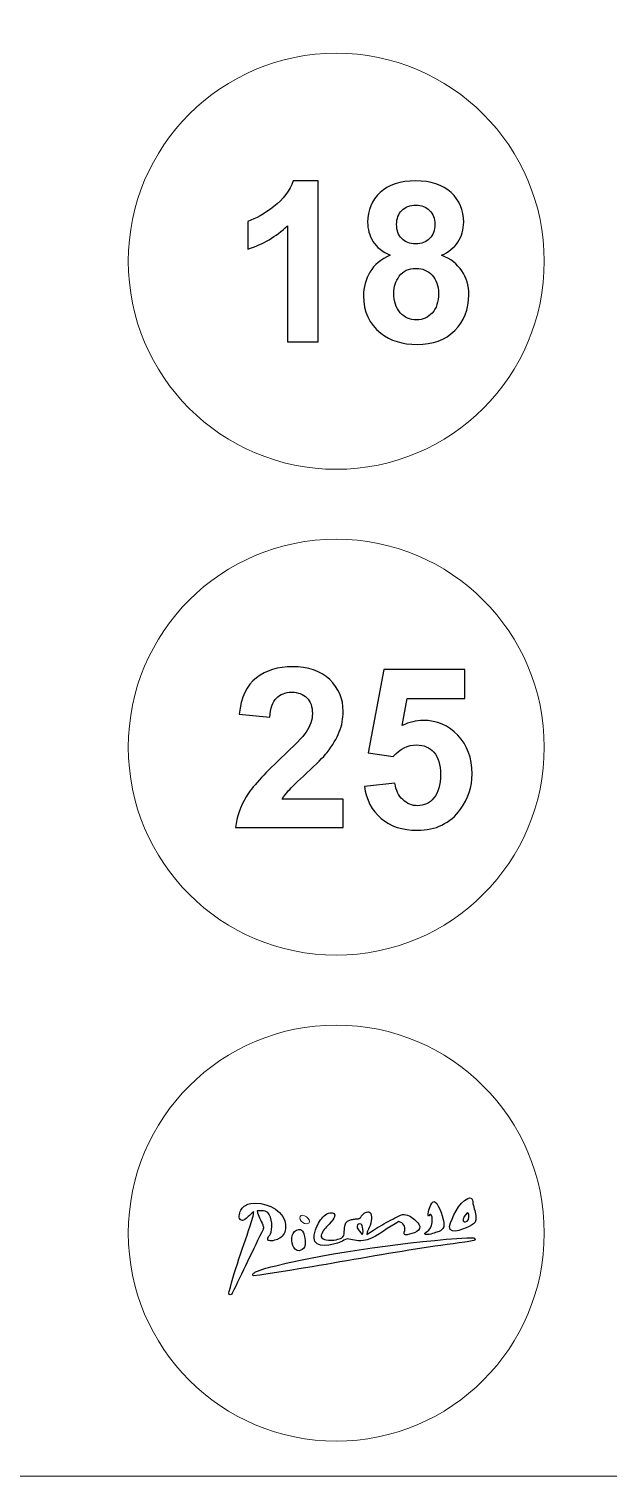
# Model space of a CAD drawing. Header units: millimetres. Extents: x -676 to 660, y -238 to 366.
# Drawn here: x 521.7 to 558.3, y 10.6 to 102.2 of the extents above; entities that cross this region are included whole.
import ezdxf

# ---------------------------------------------------------------- set-up
doc = ezdxf.new("R2010")
doc.units = ezdxf.units.MM
doc.header["$MEASUREMENT"] = 0
doc.layers.add('layer 1', color=7, linetype='Continuous')

msp = doc.modelspace()

# ---------------------------------------------------------------- linework, layer by layer
at = {"layer": 'layer 1', "color": 250, "lineweight": 20}
for points, knots in [([(221.6275, 164.398), (221.6275, 164.398), (457.0516, 164.398), (457.0516, 164.398), (457.0516, 164.398), (457.0516, 164.398), (659.621, 164.398), (659.621, 164.398), (659.621, 164.398), (659.621, 164.398), (659.621, 10.6382), (659.621, 10.6382), (659.621, 10.6382), (659.621, 10.6382), (457.0516, 10.6382), (457.0516, 10.6382), (457.0516, 10.6382), (457.0516, 10.6382), (221.6275, 10.6382), (221.6275, 10.6382), (221.6275, 10.6382), (221.6275, 10.6382), (221.6275, 164.398), (221.6275, 164.398)], [0, 0, 0, 0, 0.1428571, 0.1428571, 0.1428571, 0.1428571, 0.2857143, 0.2857143, 0.2857143, 0.2857143, 0.4285714, 0.4285714, 0.4285714, 0.4285714, 0.5714286, 0.5714286, 0.5714286, 0.5714286, 0.7142857, 0.7142857, 0.7142857, 0.7142857, 1, 1, 1, 1]), ([(541.1314, 100.6831), (548.4022, 100.6831), (554.2965, 94.7888), (554.2965, 87.518), (554.2965, 87.518), (554.2965, 80.2472), (548.4022, 74.3529), (541.1314, 74.3529), (541.1314, 74.3529), (533.8606, 74.3529), (527.9663, 80.2472), (527.9663, 87.518), (527.9663, 87.518), (527.9663, 94.7888), (533.8606, 100.6831), (541.1314, 100.6831)], [0, 0, 0, 0, 0.2, 0.2, 0.2, 0.2, 0.4, 0.4, 0.4, 0.4, 0.6, 0.6, 0.6, 0.6, 1, 1, 1, 1]), ([(541.1314, 69.9311), (548.4022, 69.9311), (554.2965, 64.0368), (554.2965, 56.766), (554.2965, 56.766), (554.2965, 49.4952), (548.4022, 43.6009), (541.1314, 43.6009), (541.1314, 43.6009), (533.8606, 43.6009), (527.9663, 49.4952), (527.9663, 56.766), (527.9663, 56.766), (527.9663, 64.0368), (533.8606, 69.9311), (541.1314, 69.9311)], [0, 0, 0, 0, 0.2, 0.2, 0.2, 0.2, 0.4, 0.4, 0.4, 0.4, 0.6, 0.6, 0.6, 0.6, 1, 1, 1, 1]), ([(541.1314, 39.1791), (548.4022, 39.1791), (554.2965, 33.2848), (554.2965, 26.014), (554.2965, 26.014), (554.2965, 18.7432), (548.4022, 12.8489), (541.1314, 12.8489), (541.1314, 12.8489), (533.8606, 12.8489), (527.9663, 18.7432), (527.9663, 26.014), (527.9663, 26.014), (527.9663, 33.2848), (533.8606, 39.1791), (541.1314, 39.1791)], [0, 0, 0, 0, 0.2, 0.2, 0.2, 0.2, 0.4, 0.4, 0.4, 0.4, 0.6, 0.6, 0.6, 0.6, 1, 1, 1, 1]), ([(539.1268, 27.1169), (539.2949, 27.0542), (539.4312, 26.892), (539.4312, 26.7546), (539.4312, 26.7546), (539.4312, 26.6172), (539.2949, 26.5566), (539.1268, 26.6193), (539.1268, 26.6193), (538.9587, 26.682), (538.8225, 26.8442), (538.8225, 26.9816), (538.8225, 26.9816), (538.8225, 27.119), (538.9587, 27.1796), (539.1268, 27.1169)], [0, 0, 0, 0, 0.2, 0.2, 0.2, 0.2, 0.4, 0.4, 0.4, 0.4, 0.6, 0.6, 0.6, 0.6, 1, 1, 1, 1])]:
    msp.add_open_spline(points, degree=3, knots=knots, dxfattribs=at)
at = {"layer": 'layer 1', "color": 250}
for points, knots in [([(539.9799, 82.429), (539.9799, 82.429), (538.0378, 82.429), (538.0378, 82.429), (538.0378, 82.429), (538.0378, 82.429), (538.0378, 89.7515), (538.0378, 89.7515), (538.0378, 89.7515), (537.3275, 89.086), (536.4921, 88.5952), (535.5293, 88.279), (535.5293, 88.279), (535.5293, 88.279), (535.5293, 90.0418), (535.5293, 90.0418), (535.5293, 90.0418), (536.0343, 90.207), (536.5865, 90.5208), (537.1812, 90.9833), (537.1812, 90.9833), (537.7759, 91.4482), (538.1841, 91.9886), (538.4036, 92.6069), (538.4036, 92.6069), (538.4036, 92.6069), (539.9799, 92.6069), (539.9799, 92.6069), (539.9799, 92.6069), (539.9799, 92.6069), (539.9799, 82.429), (539.9799, 82.429)], [0, 0, 0, 0, 0.1111111, 0.1111111, 0.1111111, 0.1111111, 0.2222222, 0.2222222, 0.2222222, 0.2222222, 0.3333333, 0.3333333, 0.3333333, 0.3333333, 0.4444444, 0.4444444, 0.4444444, 0.4444444, 0.5555556, 0.5555556, 0.5555556, 0.5555556, 0.6666667, 0.6666667, 0.6666667, 0.6666667, 0.7777778, 0.7777778, 0.7777778, 0.7777778, 1, 1, 1, 1]), ([(544.5509, 87.8967), (544.0482, 88.1091), (543.6825, 88.4017), (543.4559, 88.7722), (543.4559, 88.7722), (543.227, 89.1427), (543.1138, 89.5509), (543.1138, 89.9922), (543.1138, 89.9922), (543.1138, 90.7474), (543.3757, 91.3727), (543.9043, 91.8659), (543.9043, 91.8659), (544.4329, 92.3591), (545.1833, 92.6069), (546.1556, 92.6069), (546.1556, 92.6069), (547.1184, 92.6069), (547.8664, 92.3591), (548.3974, 91.8659), (548.3974, 91.8659), (548.9307, 91.3727), (549.1974, 90.7474), (549.1974, 89.9922), (549.1974, 89.9922), (549.1974, 89.5226), (549.0747, 89.1049), (548.8292, 88.7368), (548.8292, 88.7368), (548.5862, 88.371), (548.2416, 88.0902), (547.8004, 87.8967), (547.8004, 87.8967), (548.362, 87.6725), (548.7891, 87.3421), (549.0817, 86.9079), (549.0817, 86.9079), (549.3743, 86.4761), (549.5207, 85.9758), (549.5207, 85.4094), (549.5207, 85.4094), (549.5207, 84.4726), (549.2233, 83.7127), (548.6263, 83.1275), (548.6263, 83.1275), (548.0293, 82.5423), (547.2364, 82.2497), (546.2452, 82.2497), (546.2452, 82.2497), (545.3225, 82.2497), (544.5556, 82.4904), (543.9421, 82.9741), (543.9421, 82.9741), (543.2176, 83.5476), (542.8565, 84.331), (542.8565, 85.3269), (542.8565, 85.3269), (542.8565, 85.8743), (542.9934, 86.377), (543.2648, 86.8371), (543.2648, 86.8371), (543.5362, 87.2949), (543.9656, 87.6489), (544.5509, 87.8967)], [0, 0, 0, 0, 0.0588235, 0.0588235, 0.0588235, 0.0588235, 0.1176471, 0.1176471, 0.1176471, 0.1176471, 0.1764706, 0.1764706, 0.1764706, 0.1764706, 0.2352941, 0.2352941, 0.2352941, 0.2352941, 0.2941176, 0.2941176, 0.2941176, 0.2941176, 0.3529412, 0.3529412, 0.3529412, 0.3529412, 0.4117647, 0.4117647, 0.4117647, 0.4117647, 0.4705882, 0.4705882, 0.4705882, 0.4705882, 0.5294118, 0.5294118, 0.5294118, 0.5294118, 0.5882353, 0.5882353, 0.5882353, 0.5882353, 0.6470588, 0.6470588, 0.6470588, 0.6470588, 0.7058824, 0.7058824, 0.7058824, 0.7058824, 0.7647059, 0.7647059, 0.7647059, 0.7647059, 0.8235294, 0.8235294, 0.8235294, 0.8235294, 0.8823529, 0.8823529, 0.8823529, 0.8823529, 1, 1, 1, 1]), ([(544.9521, 89.853), (544.9521, 89.466), (545.0606, 89.1639), (545.2801, 88.9492), (545.2801, 88.9492), (545.4995, 88.7321), (545.7898, 88.6235), (546.1556, 88.6235), (546.1556, 88.6235), (546.5237, 88.6235), (546.8187, 88.7321), (547.0405, 88.9515), (547.0405, 88.9515), (547.26, 89.171), (547.3709, 89.4731), (547.3709, 89.8601), (547.3709, 89.8601), (547.3709, 90.2258), (547.2623, 90.5161), (547.0429, 90.7356), (547.0429, 90.7356), (546.8234, 90.955), (546.5355, 91.0636), (546.1744, 91.0636), (546.1744, 91.0636), (545.8016, 91.0636), (545.5042, 90.9527), (545.2824, 90.7332), (545.2824, 90.7332), (545.063, 90.5114), (544.9521, 90.2188), (544.9521, 89.853)], [0, 0, 0, 0, 0.1111111, 0.1111111, 0.1111111, 0.1111111, 0.2222222, 0.2222222, 0.2222222, 0.2222222, 0.3333333, 0.3333333, 0.3333333, 0.3333333, 0.4444444, 0.4444444, 0.4444444, 0.4444444, 0.5555556, 0.5555556, 0.5555556, 0.5555556, 0.6666667, 0.6666667, 0.6666667, 0.6666667, 0.7777778, 0.7777778, 0.7777778, 0.7777778, 1, 1, 1, 1]), ([(544.7727, 85.5133), (544.7727, 84.9776), (544.9096, 84.5599), (545.1833, 84.2602), (545.1833, 84.2602), (545.4571, 83.9605), (545.7992, 83.8119), (546.2098, 83.8119), (546.2098, 83.8119), (546.611, 83.8119), (546.9437, 83.9558), (547.2057, 84.2437), (547.2057, 84.2437), (547.4676, 84.5316), (547.5998, 84.9469), (547.5998, 85.492), (547.5998, 85.492), (547.5998, 85.9664), (547.4653, 86.3487), (547.1986, 86.6366), (547.1986, 86.6366), (546.9319, 86.9245), (546.5921, 87.0684), (546.1815, 87.0684), (546.1815, 87.0684), (545.7072, 87.0684), (545.3532, 86.9032), (545.122, 86.5776), (545.122, 86.5776), (544.8883, 86.2495), (544.7727, 85.8956), (544.7727, 85.5133)], [0, 0, 0, 0, 0.1111111, 0.1111111, 0.1111111, 0.1111111, 0.2222222, 0.2222222, 0.2222222, 0.2222222, 0.3333333, 0.3333333, 0.3333333, 0.3333333, 0.4444444, 0.4444444, 0.4444444, 0.4444444, 0.5555556, 0.5555556, 0.5555556, 0.5555556, 0.6666667, 0.6666667, 0.6666667, 0.6666667, 0.7777778, 0.7777778, 0.7777778, 0.7777778, 1, 1, 1, 1]), ([(541.5704, 53.4823), (541.5704, 53.4823), (541.5704, 51.677), (541.5704, 51.677), (541.5704, 51.677), (541.5704, 51.677), (534.76, 51.677), (534.76, 51.677), (534.76, 51.677), (534.8355, 52.359), (535.055, 53.0056), (535.4255, 53.6168), (535.4255, 53.6168), (535.7936, 54.228), (536.5228, 55.0374), (537.6083, 56.0474), (537.6083, 56.0474), (538.4862, 56.8615), (539.0218, 57.4161), (539.2201, 57.7063), (539.2201, 57.7063), (539.4867, 58.1075), (539.6212, 58.5039), (539.6212, 58.8957), (539.6212, 58.8957), (539.6212, 59.3275), (539.5056, 59.6603), (539.272, 59.8939), (539.272, 59.8939), (539.0384, 60.1275), (538.7174, 60.2431), (538.3068, 60.2431), (538.3068, 60.2431), (537.9009, 60.2431), (537.58, 60.1204), (537.3393, 59.8774), (537.3393, 59.8774), (537.101, 59.6319), (536.9617, 59.2261), (536.924, 58.6597), (536.924, 58.6597), (536.924, 58.6597), (534.9889, 58.8532), (534.9889, 58.8532), (534.9889, 58.8532), (535.1045, 59.9222), (535.4656, 60.6891), (536.0744, 61.1564), (536.0744, 61.1564), (536.6833, 61.6213), (537.4431, 61.8549), (538.3564, 61.8549), (538.3564, 61.8549), (539.3569, 61.8549), (540.1428, 61.5835), (540.7138, 61.0455), (540.7138, 61.0455), (541.2849, 60.5051), (541.5704, 59.8349), (541.5704, 59.0325), (541.5704, 59.0325), (541.5704, 58.5771), (541.4879, 58.1429), (541.325, 57.7299), (541.325, 57.7299), (541.1622, 57.317), (540.9026, 56.8851), (540.5486, 56.4344), (540.5486, 56.4344), (540.3127, 56.1347), (539.8879, 55.7028), (539.2767, 55.1412), (539.2767, 55.1412), (538.6631, 54.5796), (538.2738, 54.2044), (538.111, 54.0203), (538.111, 54.0203), (537.9481, 53.8362), (537.8136, 53.6569), (537.7121, 53.4823), (537.7121, 53.4823), (537.7121, 53.4823), (541.5704, 53.4823), (541.5704, 53.4823)], [0, 0, 0, 0, 0.0454545, 0.0454545, 0.0454545, 0.0454545, 0.0909091, 0.0909091, 0.0909091, 0.0909091, 0.1363636, 0.1363636, 0.1363636, 0.1363636, 0.1818182, 0.1818182, 0.1818182, 0.1818182, 0.2272727, 0.2272727, 0.2272727, 0.2272727, 0.2727273, 0.2727273, 0.2727273, 0.2727273, 0.3181818, 0.3181818, 0.3181818, 0.3181818, 0.3636364, 0.3636364, 0.3636364, 0.3636364, 0.4090909, 0.4090909, 0.4090909, 0.4090909, 0.4545455, 0.4545455, 0.4545455, 0.4545455, 0.5, 0.5, 0.5, 0.5, 0.5454545, 0.5454545, 0.5454545, 0.5454545, 0.5909091, 0.5909091, 0.5909091, 0.5909091, 0.6363636, 0.6363636, 0.6363636, 0.6363636, 0.6818182, 0.6818182, 0.6818182, 0.6818182, 0.7272727, 0.7272727, 0.7272727, 0.7272727, 0.7727273, 0.7727273, 0.7727273, 0.7727273, 0.8181818, 0.8181818, 0.8181818, 0.8181818, 0.8636364, 0.8636364, 0.8636364, 0.8636364, 0.9090909, 0.9090909, 0.9090909, 0.9090909, 1, 1, 1, 1]), ([(542.9132, 54.2846), (542.9132, 54.2846), (544.8482, 54.4828), (544.8482, 54.4828), (544.8482, 54.4828), (544.9025, 54.0463), (545.0677, 53.6994), (545.3391, 53.4445), (545.3391, 53.4445), (545.6104, 53.1873), (545.9243, 53.0599), (546.2783, 53.0599), (546.2783, 53.0599), (546.6842, 53.0599), (547.0287, 53.225), (547.3095, 53.5531), (547.3095, 53.5531), (547.5903, 53.8834), (547.7319, 54.3813), (547.7319, 55.0445), (547.7319, 55.0445), (547.7319, 55.6651), (547.5927, 56.1323), (547.3119, 56.4438), (547.3119, 56.4438), (547.0334, 56.7553), (546.67, 56.9111), (546.224, 56.9111), (546.224, 56.9111), (545.6671, 56.9111), (545.1668, 56.6633), (544.7232, 56.1701), (544.7232, 56.1701), (544.7232, 56.1701), (543.1468, 56.399), (543.1468, 56.399), (543.1468, 56.399), (543.1468, 56.399), (544.1426, 61.6732), (544.1426, 61.6732), (544.1426, 61.6732), (544.1426, 61.6732), (549.28, 61.6732), (549.28, 61.6732), (549.28, 61.6732), (549.28, 61.6732), (549.28, 59.8561), (549.28, 59.8561), (549.28, 59.8561), (549.28, 59.8561), (545.6152, 59.8561), (545.6152, 59.8561), (545.6152, 59.8561), (545.6152, 59.8561), (545.3107, 58.1335), (545.3107, 58.1335), (545.3107, 58.1335), (545.745, 58.3506), (546.1862, 58.4591), (546.6393, 58.4591), (546.6393, 58.4591), (547.5007, 58.4591), (548.2322, 58.1453), (548.8292, 57.5199), (548.8292, 57.5199), (549.4286, 56.8922), (549.7283, 56.0781), (549.7283, 55.0775), (549.7283, 55.0775), (549.7283, 54.2445), (549.4876, 53.4988), (549.0039, 52.8451), (549.0039, 52.8451), (548.3431, 51.9507), (547.4299, 51.5047), (546.2594, 51.5047), (546.2594, 51.5047), (545.3225, 51.5047), (544.5603, 51.7549), (543.9704, 52.2575), (543.9704, 52.2575), (543.3804, 52.7602), (543.0264, 53.4351), (542.9132, 54.2846)], [0, 0, 0, 0, 0.0454545, 0.0454545, 0.0454545, 0.0454545, 0.0909091, 0.0909091, 0.0909091, 0.0909091, 0.1363636, 0.1363636, 0.1363636, 0.1363636, 0.1818182, 0.1818182, 0.1818182, 0.1818182, 0.2272727, 0.2272727, 0.2272727, 0.2272727, 0.2727273, 0.2727273, 0.2727273, 0.2727273, 0.3181818, 0.3181818, 0.3181818, 0.3181818, 0.3636364, 0.3636364, 0.3636364, 0.3636364, 0.4090909, 0.4090909, 0.4090909, 0.4090909, 0.4545455, 0.4545455, 0.4545455, 0.4545455, 0.5, 0.5, 0.5, 0.5, 0.5454545, 0.5454545, 0.5454545, 0.5454545, 0.5909091, 0.5909091, 0.5909091, 0.5909091, 0.6363636, 0.6363636, 0.6363636, 0.6363636, 0.6818182, 0.6818182, 0.6818182, 0.6818182, 0.7272727, 0.7272727, 0.7272727, 0.7272727, 0.7727273, 0.7727273, 0.7727273, 0.7727273, 0.8181818, 0.8181818, 0.8181818, 0.8181818, 0.8636364, 0.8636364, 0.8636364, 0.8636364, 0.9090909, 0.9090909, 0.9090909, 0.9090909, 1, 1, 1, 1]), ([(535.0422, 26.8775), (535.2176, 26.676), (535.4975, 26.9948), (535.6089, 27.1063), (535.6089, 27.1063), (535.7179, 27.2152), (535.7625, 27.279), (535.9097, 27.3571), (535.9097, 27.3571), (535.8984, 27.2554), (535.8785, 27.1113), (535.85, 27.0152), (535.85, 27.0152), (535.4293, 25.5978), (534.7031, 23.7802), (534.3579, 22.3109), (534.3579, 22.3109), (534.3579, 22.3109), (534.3319, 22.2327), (534.3319, 22.2327), (534.3319, 22.2327), (534.3229, 22.0306), (534.5017, 22.1227), (534.5143, 22.1545), (534.5143, 22.1545), (534.5143, 22.1545), (534.5404, 22.2066), (534.5404, 22.2066), (534.5404, 22.2066), (535.1103, 23.347), (535.9254, 25.0959), (536.5012, 26.2462), (536.5012, 26.2462), (536.5235, 26.3068), (536.5298, 26.3738), (536.5012, 26.4547), (536.5012, 26.4547), (536.4925, 26.4808), (536.4838, 26.5069), (536.4751, 26.5329), (536.4751, 26.5329), (536.3774, 26.8262), (536.1737, 27.1143), (536.1301, 27.419), (536.1301, 27.419), (536.1301, 27.419), (536.1823, 27.419), (536.1823, 27.419), (536.1823, 27.419), (536.1823, 27.419), (536.4378, 27.419), (536.4378, 27.419), (536.4378, 27.419), (536.5701, 27.419), (536.6921, 27.4062), (536.7954, 27.3111), (536.7954, 27.3111), (537.0942, 27.0362), (537.1057, 26.2327), (536.9691, 25.9575), (536.9691, 25.9575), (536.9203, 25.859), (536.7595, 25.7331), (536.8029, 25.6031), (536.8029, 25.6031), (536.8685, 25.4063), (537.3637, 25.5938), (537.4623, 25.6432), (537.4623, 25.6432), (537.7113, 25.768), (537.8972, 25.9818), (537.9226, 26.298), (537.9226, 26.298), (537.9367, 26.4737), (537.9097, 26.6599), (537.8763, 26.7935), (537.8763, 26.7935), (537.6178, 27.5691), (536.4987, 28.0385), (535.7165, 27.8859), (535.7165, 27.8859), (535.4765, 27.8391), (535.2592, 27.7297), (535.1249, 27.5262), (535.1249, 27.5262), (535.0263, 27.3769), (534.9304, 27.006), (535.0422, 26.8775)], [0, 0, 0, 0, 0.0434783, 0.0434783, 0.0434783, 0.0434783, 0.0869565, 0.0869565, 0.0869565, 0.0869565, 0.1304348, 0.1304348, 0.1304348, 0.1304348, 0.173913, 0.173913, 0.173913, 0.173913, 0.2173913, 0.2173913, 0.2173913, 0.2173913, 0.2608696, 0.2608696, 0.2608696, 0.2608696, 0.3043478, 0.3043478, 0.3043478, 0.3043478, 0.3478261, 0.3478261, 0.3478261, 0.3478261, 0.3913043, 0.3913043, 0.3913043, 0.3913043, 0.4347826, 0.4347826, 0.4347826, 0.4347826, 0.4782609, 0.4782609, 0.4782609, 0.4782609, 0.5217391, 0.5217391, 0.5217391, 0.5217391, 0.5652174, 0.5652174, 0.5652174, 0.5652174, 0.6086957, 0.6086957, 0.6086957, 0.6086957, 0.6521739, 0.6521739, 0.6521739, 0.6521739, 0.6956522, 0.6956522, 0.6956522, 0.6956522, 0.7391304, 0.7391304, 0.7391304, 0.7391304, 0.7826087, 0.7826087, 0.7826087, 0.7826087, 0.826087, 0.826087, 0.826087, 0.826087, 0.8695652, 0.8695652, 0.8695652, 0.8695652, 0.9130435, 0.9130435, 0.9130435, 0.9130435, 1, 1, 1, 1]), ([(542.7759, 27.1584), (542.7695, 27.152), (542.7636, 27.1457), (542.7582, 27.1396), (542.7582, 27.1396), (542.6716, 27.0427), (542.7067, 26.9916), (542.5898, 26.9466), (542.5898, 26.9466), (542.5699, 26.9389), (542.5455, 26.9314), (542.5153, 26.9238), (542.5153, 26.9238), (542.4441, 26.9179), (542.3621, 26.9124), (542.2776, 26.902), (542.2776, 26.902), (542.1932, 26.8917), (542.1062, 26.8764), (542.0253, 26.851), (542.0253, 26.851), (541.7111, 26.7522), (541.6996, 26.6165), (541.6553, 26.3505), (541.6553, 26.3505), (541.6553, 26.3505), (541.6292, 25.9856), (541.6292, 25.9856), (541.6292, 25.9856), (541.6292, 25.9856), (541.6031, 25.8553), (541.6031, 25.8553), (541.6031, 25.8553), (541.5389, 25.7269), (541.449, 25.691), (541.3165, 25.6468), (541.3165, 25.6468), (541.3165, 25.6468), (541.2383, 25.6208), (541.2383, 25.6208), (541.2383, 25.6208), (541.2383, 25.6208), (541.134, 25.5947), (541.134, 25.5947), (541.134, 25.5947), (540.9288, 25.5537), (540.6877, 25.5537), (540.4825, 25.5947), (540.4825, 25.5947), (540.3624, 25.6247), (540.2276, 25.6614), (540.1697, 25.7771), (540.1697, 25.7771), (540.1697, 26.0488), (540.402, 26.2911), (540.582, 26.4769), (540.582, 26.4769), (540.7024, 26.6013), (540.923, 26.8406), (540.9777, 26.9499), (540.9777, 26.9499), (540.9777, 26.9499), (541.0037, 27.002), (541.0037, 27.002), (541.0037, 27.002), (541.1208, 27.2362), (540.954, 27.3399), (540.7254, 27.2985), (540.7254, 27.2985), (540.6038, 27.2764), (540.5726, 27.2602), (540.4411, 27.1706), (540.4411, 27.1706), (540.3329, 27.0969), (540.2294, 26.9805), (540.138, 26.8495), (540.138, 26.8495), (540.0467, 26.7185), (539.9675, 26.5729), (539.908, 26.4408), (539.908, 26.4408), (539.762, 26.1169), (539.7326, 25.9986), (539.7276, 25.6853), (539.7276, 25.6853), (539.717, 25.0157), (540.9399, 25.2239), (541.4207, 25.4644), (541.4207, 25.4644), (541.5541, 25.5311), (541.6718, 25.5909), (541.8116, 25.6468), (541.8116, 25.6468), (542.1384, 25.6101), (542.3874, 25.4865), (542.8541, 25.5426), (542.8541, 25.5426), (542.8541, 25.5426), (542.9844, 25.5686), (542.9844, 25.5686), (542.9844, 25.5686), (542.9844, 25.5686), (543.0887, 25.5947), (543.0887, 25.5947), (543.0887, 25.5947), (543.8113, 25.8357), (544.4365, 26.4116), (545.0954, 26.7414), (545.0954, 26.7414), (545.0954, 26.7414), (545.1736, 26.7153), (545.1736, 26.7153), (545.1736, 26.7153), (545.4621, 26.5712), (545.5305, 26.3523), (545.4342, 26.0638), (545.4342, 26.0638), (545.4088, 25.9151), (545.4196, 25.9074), (545.6167, 25.9074), (545.6167, 25.9074), (545.9706, 25.9664), (546.6366, 26.1738), (546.357, 26.584), (546.357, 26.584), (546.3022, 26.6645), (546.1557, 26.804), (546.0824, 26.8701), (546.0824, 26.8701), (545.874, 27.0584), (545.6164, 27.2245), (545.33, 27.1845), (545.33, 27.1845), (545.1422, 27.1375), (544.9799, 27.0355), (544.8088, 26.9499), (544.8088, 26.9499), (544.8088, 26.9499), (544.7566, 26.9238), (544.7566, 26.9238), (544.7566, 26.9238), (544.7566, 26.9238), (544.7045, 26.8978), (544.7045, 26.8978), (544.7045, 26.8978), (544.3397, 26.7153), (543.9462, 26.4979), (543.6064, 26.2749), (543.6064, 26.2749), (543.3731, 26.1219), (543.0959, 25.9335), (543.0626, 25.9335), (543.0626, 25.9335), (543.0626, 25.9335), (543.0887, 26.0638), (543.0887, 26.0638), (543.0887, 26.0638), (543.0887, 26.0638), (543.1147, 26.142), (543.1147, 26.142), (543.1147, 26.142), (543.1753, 26.3235), (543.2649, 26.4036), (543.3232, 26.6372), (543.3232, 26.6372), (543.3232, 26.6372), (543.3493, 26.8196), (543.3493, 26.8196), (543.3493, 26.8196), (543.3493, 26.9487), (543.376, 27.1328), (543.3113, 27.2451), (543.3113, 27.2451), (543.1788, 27.4751), (542.9313, 27.3138), (542.7759, 27.1584)], [0, 0, 0, 0, 0.0222222, 0.0222222, 0.0222222, 0.0222222, 0.0444444, 0.0444444, 0.0444444, 0.0444444, 0.0666667, 0.0666667, 0.0666667, 0.0666667, 0.0888889, 0.0888889, 0.0888889, 0.0888889, 0.1111111, 0.1111111, 0.1111111, 0.1111111, 0.1333333, 0.1333333, 0.1333333, 0.1333333, 0.1555556, 0.1555556, 0.1555556, 0.1555556, 0.1777778, 0.1777778, 0.1777778, 0.1777778, 0.2, 0.2, 0.2, 0.2, 0.2222222, 0.2222222, 0.2222222, 0.2222222, 0.2444444, 0.2444444, 0.2444444, 0.2444444, 0.2666667, 0.2666667, 0.2666667, 0.2666667, 0.2888889, 0.2888889, 0.2888889, 0.2888889, 0.3111111, 0.3111111, 0.3111111, 0.3111111, 0.3333333, 0.3333333, 0.3333333, 0.3333333, 0.3555556, 0.3555556, 0.3555556, 0.3555556, 0.3777778, 0.3777778, 0.3777778, 0.3777778, 0.4, 0.4, 0.4, 0.4, 0.4222222, 0.4222222, 0.4222222, 0.4222222, 0.4444444, 0.4444444, 0.4444444, 0.4444444, 0.4666667, 0.4666667, 0.4666667, 0.4666667, 0.4888889, 0.4888889, 0.4888889, 0.4888889, 0.5111111, 0.5111111, 0.5111111, 0.5111111, 0.5333333, 0.5333333, 0.5333333, 0.5333333, 0.5555556, 0.5555556, 0.5555556, 0.5555556, 0.5777778, 0.5777778, 0.5777778, 0.5777778, 0.6, 0.6, 0.6, 0.6, 0.6222222, 0.6222222, 0.6222222, 0.6222222, 0.6444444, 0.6444444, 0.6444444, 0.6444444, 0.6666667, 0.6666667, 0.6666667, 0.6666667, 0.6888889, 0.6888889, 0.6888889, 0.6888889, 0.7111111, 0.7111111, 0.7111111, 0.7111111, 0.7333333, 0.7333333, 0.7333333, 0.7333333, 0.7555556, 0.7555556, 0.7555556, 0.7555556, 0.7777778, 0.7777778, 0.7777778, 0.7777778, 0.8, 0.8, 0.8, 0.8, 0.8222222, 0.8222222, 0.8222222, 0.8222222, 0.8444444, 0.8444444, 0.8444444, 0.8444444, 0.8666667, 0.8666667, 0.8666667, 0.8666667, 0.8888889, 0.8888889, 0.8888889, 0.8888889, 0.9111111, 0.9111111, 0.9111111, 0.9111111, 0.9333333, 0.9333333, 0.9333333, 0.9333333, 0.9555556, 0.9555556, 0.9555556, 0.9555556, 1, 1, 1, 1]), ([(547.2586, 27.9924), (547.0488, 27.7826), (546.9647, 27.4121), (546.9458, 27.1323), (546.9458, 27.1323), (546.9723, 27.0154), (547.0437, 27.1766), (547.0707, 27.1985), (547.0707, 27.1985), (547.2104, 27.3119), (547.3327, 26.5146), (546.9846, 26.1997), (546.9846, 26.1997), (546.8828, 26.1077), (546.7614, 26.0226), (546.7373, 26.0117), (546.7373, 26.0117), (546.7373, 26.0117), (546.7373, 25.9596), (546.7373, 25.9596), (546.7373, 25.9596), (546.7373, 25.9596), (546.7634, 25.9335), (546.7634, 25.9335), (546.7634, 25.9335), (546.9093, 25.8605), (547.3182, 26.0201), (547.4931, 26.0638), (547.4931, 26.0638), (547.5883, 26.0955), (547.7069, 26.1457), (547.7928, 26.2161), (547.7928, 26.2161), (547.9531, 26.3474), (547.9622, 26.4726), (547.9335, 26.6783), (547.9335, 26.6783), (547.864, 27.1754), (547.5396, 28.0185), (547.3107, 28.0185), (547.3107, 28.0185), (547.3107, 28.0185), (547.2586, 27.9924), (547.2586, 27.9924)], [0, 0, 0, 0, 0.0833333, 0.0833333, 0.0833333, 0.0833333, 0.1666667, 0.1666667, 0.1666667, 0.1666667, 0.25, 0.25, 0.25, 0.25, 0.3333333, 0.3333333, 0.3333333, 0.3333333, 0.4166667, 0.4166667, 0.4166667, 0.4166667, 0.5, 0.5, 0.5, 0.5, 0.5833333, 0.5833333, 0.5833333, 0.5833333, 0.6666667, 0.6666667, 0.6666667, 0.6666667, 0.75, 0.75, 0.75, 0.75, 0.8333333, 0.8333333, 0.8333333, 0.8333333, 1, 1, 1, 1]), ([(548.3011, 26.4287), (548.3011, 25.7885), (549.4229, 26.3772), (549.6824, 26.5069), (549.6824, 26.5069), (549.9136, 26.6225), (549.9767, 26.7629), (549.9652, 27.0197), (549.9652, 27.0197), (549.9516, 27.3211), (549.845, 27.5701), (549.7866, 27.8621), (549.7866, 27.8621), (549.7576, 28.0653), (549.7766, 28.3343), (549.4694, 28.2056), (549.4694, 28.2056), (548.8823, 27.9593), (548.4399, 26.9838), (548.3011, 26.4287)], [0, 0, 0, 0, 0.1666667, 0.1666667, 0.1666667, 0.1666667, 0.3333333, 0.3333333, 0.3333333, 0.3333333, 0.5, 0.5, 0.5, 0.5, 0.6666667, 0.6666667, 0.6666667, 0.6666667, 1, 1, 1, 1]), ([(542.7954, 26.3978), (542.826, 26.2386), (542.8614, 25.9335), (542.7759, 25.9335), (542.7759, 25.9335), (542.6317, 26.0776), (542.5563, 26.1641), (542.4632, 26.3505), (542.4632, 26.3505), (542.4133, 26.5), (542.476, 26.6149), (542.6285, 26.5995), (542.6285, 26.5995), (542.7453, 26.5877), (542.7754, 26.5019), (542.7954, 26.3978)], [0, 0, 0, 0, 0.2, 0.2, 0.2, 0.2, 0.4, 0.4, 0.4, 0.4, 0.6, 0.6, 0.6, 0.6, 1, 1, 1, 1]), ([(549.4217, 27.2887), (549.5146, 27.2773), (549.5471, 27.1877), (549.526, 27.0281), (549.526, 27.0281), (549.526, 26.5384), (548.7509, 26.6184), (549.4217, 27.2887)], [0, 0, 0, 0, 0.3333333, 0.3333333, 0.3333333, 0.3333333, 1, 1, 1, 1]), ([(537.3029, 23.9528), (537.3029, 23.9528), (537.1987, 23.9267), (537.1987, 23.9267), (537.1987, 23.9267), (537.1987, 23.9267), (537.0944, 23.9007), (537.0944, 23.9007), (537.0944, 23.9007), (536.896, 23.8511), (536.0691, 23.6311), (535.9477, 23.5097), (535.9477, 23.5097), (535.9477, 23.5097), (535.8956, 23.4837), (535.8956, 23.4837), (535.8956, 23.4837), (535.8956, 23.4837), (535.8695, 23.4576), (535.8695, 23.4576), (535.8695, 23.4576), (535.8695, 23.4576), (535.8435, 23.4055), (535.8435, 23.4055), (535.8435, 23.4055), (535.8435, 23.4055), (535.8435, 23.3534), (535.8435, 23.3534), (535.8435, 23.3534), (535.8435, 23.3534), (535.8695, 23.3273), (535.8695, 23.3273), (535.8695, 23.3273), (535.8695, 23.3273), (535.8956, 23.3012), (535.8956, 23.3012), (535.8956, 23.3012), (540.0096, 23.8818), (545.4384, 24.9806), (549.2654, 25.4383), (549.2654, 25.4383), (549.2654, 25.4383), (549.4217, 25.4644), (549.4217, 25.4644), (549.4217, 25.4644), (549.5631, 25.4879), (549.6995, 25.5078), (549.8387, 25.5426), (549.8387, 25.5426), (549.8387, 25.5426), (549.9169, 25.5947), (549.9169, 25.5947), (549.9169, 25.5947), (549.9169, 25.5947), (549.8909, 25.6989), (549.8909, 25.6989), (549.8909, 25.6989), (549.8909, 25.6989), (549.8127, 25.725), (549.8127, 25.725), (549.8127, 25.725), (549.8127, 25.725), (549.3957, 25.725), (549.3957, 25.725), (549.3957, 25.725), (546.1387, 25.5078), (540.6932, 24.8007), (537.3029, 23.9528)], [0, 0, 0, 0, 0.0555556, 0.0555556, 0.0555556, 0.0555556, 0.1111111, 0.1111111, 0.1111111, 0.1111111, 0.1666667, 0.1666667, 0.1666667, 0.1666667, 0.2222222, 0.2222222, 0.2222222, 0.2222222, 0.2777778, 0.2777778, 0.2777778, 0.2777778, 0.3333333, 0.3333333, 0.3333333, 0.3333333, 0.3888889, 0.3888889, 0.3888889, 0.3888889, 0.4444444, 0.4444444, 0.4444444, 0.4444444, 0.5, 0.5, 0.5, 0.5, 0.5555556, 0.5555556, 0.5555556, 0.5555556, 0.6111111, 0.6111111, 0.6111111, 0.6111111, 0.6666667, 0.6666667, 0.6666667, 0.6666667, 0.7222222, 0.7222222, 0.7222222, 0.7222222, 0.7777778, 0.7777778, 0.7777778, 0.7777778, 0.8333333, 0.8333333, 0.8333333, 0.8333333, 0.8888889, 0.8888889, 0.8888889, 0.8888889, 1, 1, 1, 1]), ([(538.7827, 24.8986), (538.93, 24.9225), (539.0421, 25.0022), (539.1124, 25.134), (539.1124, 25.134), (539.1676, 25.2371), (539.1591, 25.2935), (539.1594, 25.4074), (539.1594, 25.4074), (539.16, 25.6036), (539.1486, 25.7393), (539.0751, 25.9596), (539.0751, 25.9596), (539.0751, 25.9596), (539.0491, 26.0378), (539.0491, 26.0378), (539.0491, 26.0378), (538.9784, 26.1792), (538.9209, 26.264), (538.7585, 26.2379), (538.7585, 26.2379), (538.3041, 26.1648), (538.2293, 25.6243), (538.382, 25.2208), (538.382, 25.2208), (538.4408, 25.0654), (538.6018, 24.8694), (538.7827, 24.8986)], [0, 0, 0, 0, 0.125, 0.125, 0.125, 0.125, 0.25, 0.25, 0.25, 0.25, 0.375, 0.375, 0.375, 0.375, 0.5, 0.5, 0.5, 0.5, 0.625, 0.625, 0.625, 0.625, 0.75, 0.75, 0.75, 0.75, 1, 1, 1, 1])]:
    msp.add_open_spline(points, degree=3, knots=knots, dxfattribs=at)

doc.saveas('drawing.dxf')
